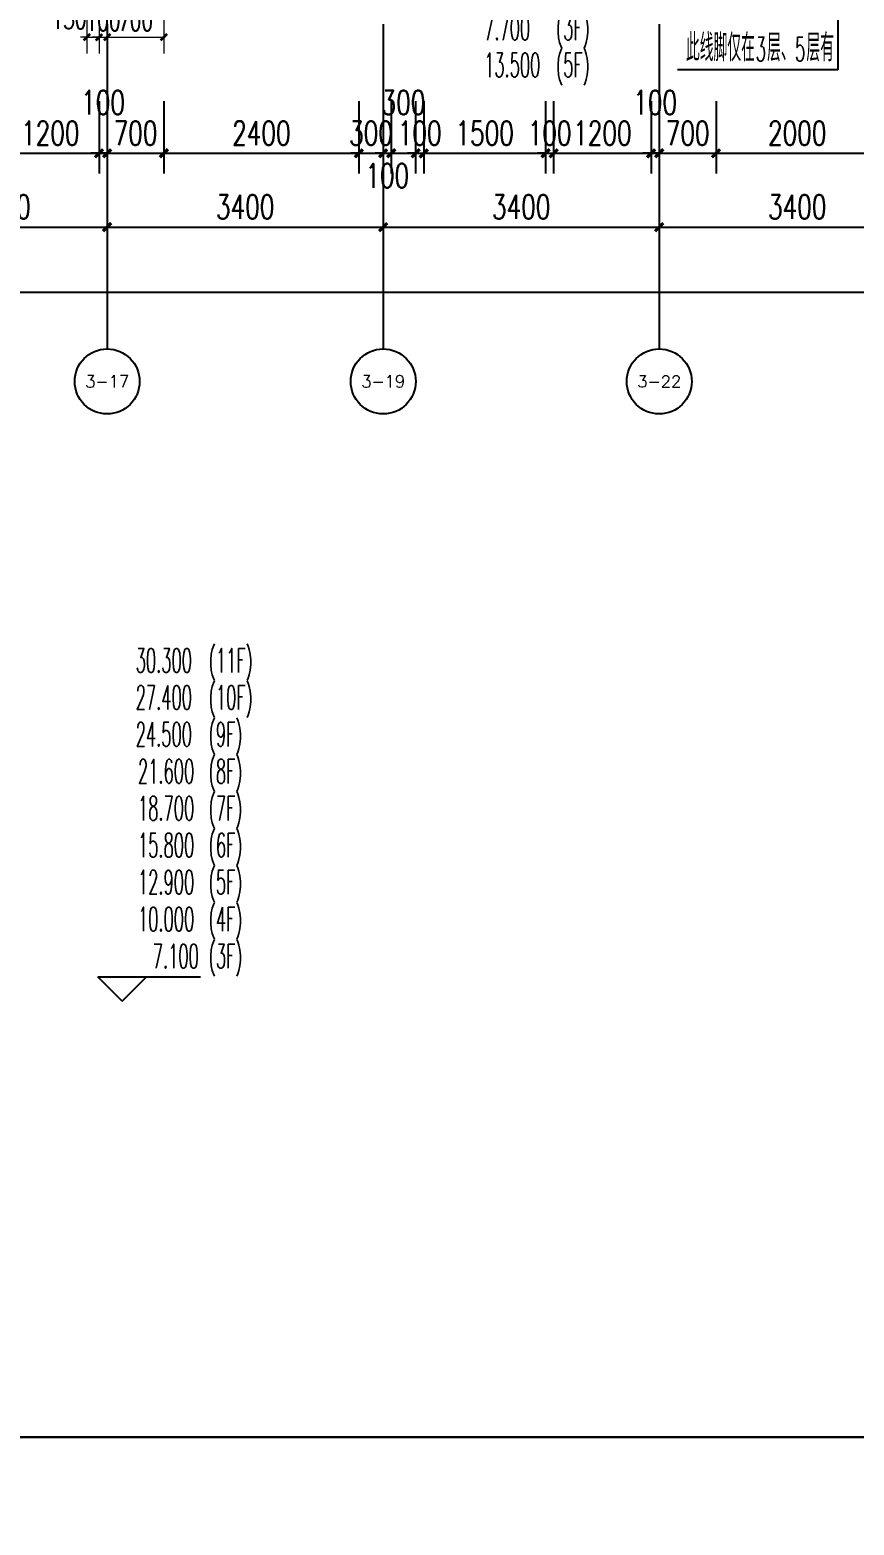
# Model space of a CAD drawing. Extents: x -129588 to 17450, y 1144 to 109436.
# Drawn here: x -14465 to -4314, y 54207 to 72619 of the extents above; entities that cross this region are included whole.
import ezdxf
from ezdxf.enums import TextEntityAlignment as Align

# ---------------------------------------------------------------- set-up
doc = ezdxf.new("R2010")
doc.units = 0
doc.header["$LTSCALE"] = 1000
doc.header["$MEASUREMENT"] = 0
for name, color, linetype in [('A-第三道尺寸线', 105, 'Continuous'), ('AXIS', 3, 'Continuous'), ('AXIS_TEXT', 7, 'Continuous'), ('DIM_ELEV', 3, 'Continuous'), ('DIM_LEAD', 3, 'Continuous'), ('PUB_TEXT', 7, 'Continuous')]:
    doc.layers.add(name, color=color, linetype=linetype)
doc.layers.add('A-第四道尺寸线(线脚尺寸)', color=105, linetype='Continuous', lineweight=5)
doc.styles.add('_TCH_AXIS', font='COMPLEX', dxfattribs={"bigfont": 'GBCBIG'})
doc.styles.add('_TCH_DIM', font='SIMPLEX.shx', dxfattribs={"width": 0.7, "bigfont": 'GBCBIG.shx'})
doc.styles.add('_TCH_DIM_T3', font='SIMPLEX.shx', dxfattribs={"width": 0.705882, "bigfont": 'GBCBIG.shx'})
doc.styles.add('COMPLEX', font='COMPLEX')
doc.dimstyles.new('_TCH_ARCH&&100', dxfattribs={"dimtxt": 297.5, "dimasz": 100, "dimexe": 250, "dimexo": 300, "dimgap": 100, "dimtad": 1, "dimdec": 0, "dimzin": 0, "dimdsep": 46, "dimtxsty": '_TCH_DIM_T3', "dimblk": 'ARCHTICK', "dimcen": 0.09, "dimclrt": 7, "dimazin": 2, "dimtfac": 1, "dimtdec": 0, "dimtix": 1, "dimtmove": 2, "dimatfit": 3, "dimfxl": 0, "dimtolj": 1, "dimtzin": 0, "dimarcsym": 0})
doc.dimstyles.new('_TCH_ARCH&&80', dxfattribs={"dimtxt": 238, "dimasz": 80, "dimexe": 200, "dimexo": 240, "dimgap": 80, "dimtad": 1, "dimdec": 0, "dimzin": 0, "dimdsep": 46, "dimtxsty": '_TCH_DIM_T3', "dimblk": 'ARCHTICK', "dimcen": 0.09, "dimclrt": 7, "dimazin": 2, "dimtfac": 1, "dimtdec": 0, "dimtix": 1, "dimtmove": 2, "dimatfit": 3, "dimfxl": 0, "dimtolj": 1, "dimtzin": 0, "dimarcsym": 0})

# ---------------------------------------------------------------- blocks, each defined once
blk = doc.blocks.new('_ArchTick')
at = {"color": 0, "linetype": 'ByBlock', "const_width": 0.4}
blk.add_lwpolyline([(-0.5, -0.5), (0.5, 0.5)], dxfattribs=at)
blk = doc.blocks.new('*D1505')
at = {"layer": 'A-第四道尺寸线(线脚尺寸)', "color": 0, "lineweight": -2, "transparency": 16777216}
for p, q in [((-13764, 72819), (-13764, 72329)), ((-13614, 72819), (-13614, 72329)), ((-13764, 72529), (-13844, 72529)), ((-13764, 72529), (-13614, 72529)), ((-13614, 72529), (-13534, 72529))]:
    blk.add_line(p, q, dxfattribs=at)
at = {"layer": 'Defpoints', "color": 0, "transparency": 16777216}
for p in [(-13764, 73059), (-13614, 73059), (-13614, 72529)]:
    blk.add_point(p, dxfattribs=at)
at = {"layer": 'A-第四道尺寸线(线脚尺寸)', "color": 0, "lineweight": -2, "transparency": 16777216, "xscale": 80, "yscale": 80, "zscale": 80}
blk.add_blockref('_ArchTick', (-13764, 72529), dxfattribs=at)
at = {"layer": 'A-第四道尺寸线(线脚尺寸)', "color": 0, "lineweight": -2, "transparency": 16777216, "xscale": 80, "yscale": 80, "zscale": 80, "rotation": 180}
blk.add_blockref('_ArchTick', (-13614, 72529), dxfattribs=at)
at = {"layer": 'A-第四道尺寸线(线脚尺寸)', "color": 7, "transparency": 16777216, "insert": (-13984, 72749), "char_height": 238, "attachment_point": 5, "style": '_TCH_DIM_T3'}
blk.add_mtext('\\A1;150', dxfattribs=at)
blk = doc.blocks.new('*D1506')
at = {"layer": 'A-第四道尺寸线(线脚尺寸)', "color": 0, "lineweight": -2, "transparency": 16777216}
for p, q in [((-13614, 72819), (-13614, 72329)), ((-13514, 72819), (-13514, 72329)), ((-13614, 72529), (-13694, 72529)), ((-13614, 72529), (-13514, 72529)), ((-13514, 72529), (-13434, 72529))]:
    blk.add_line(p, q, dxfattribs=at)
at = {"layer": 'Defpoints', "color": 0, "transparency": 16777216}
for p in [(-13614, 73059), (-13514, 73059), (-13514, 72529)]:
    blk.add_point(p, dxfattribs=at)
at = {"layer": 'A-第四道尺寸线(线脚尺寸)', "color": 0, "lineweight": -2, "transparency": 16777216, "xscale": 80, "yscale": 80, "zscale": 80}
blk.add_blockref('_ArchTick', (-13614, 72529), dxfattribs=at)
at = {"layer": 'A-第四道尺寸线(线脚尺寸)', "color": 0, "lineweight": -2, "transparency": 16777216, "xscale": 80, "yscale": 80, "zscale": 80, "rotation": 180}
blk.add_blockref('_ArchTick', (-13514, 72529), dxfattribs=at)
at = {"layer": 'A-第四道尺寸线(线脚尺寸)', "color": 7, "transparency": 16777216, "insert": (-13564, 72728), "char_height": 238, "attachment_point": 5, "style": '_TCH_DIM_T3'}
blk.add_mtext('\\A1;100', dxfattribs=at)
blk = doc.blocks.new('*D1507')
at = {"layer": 'A-第四道尺寸线(线脚尺寸)', "color": 0, "lineweight": -2, "transparency": 16777216}
for p, q in [((-13514, 72819), (-13514, 72329)), ((-12814, 72819), (-12814, 72329)), ((-13514, 72529), (-12814, 72529))]:
    blk.add_line(p, q, dxfattribs=at)
at = {"layer": 'Defpoints', "color": 0, "transparency": 16777216}
for p in [(-13514, 73059), (-12814, 73059), (-12814, 72529)]:
    blk.add_point(p, dxfattribs=at)
at = {"layer": 'A-第四道尺寸线(线脚尺寸)', "color": 0, "lineweight": -2, "transparency": 16777216, "xscale": 80, "yscale": 80, "zscale": 80, "rotation": 180}
blk.add_blockref('_ArchTick', (-13514, 72529), dxfattribs=at)
at = {"layer": 'A-第四道尺寸线(线脚尺寸)', "color": 0, "lineweight": -2, "transparency": 16777216, "xscale": 80, "yscale": 80, "zscale": 80}
blk.add_blockref('_ArchTick', (-12814, 72529), dxfattribs=at)
at = {"layer": 'A-第四道尺寸线(线脚尺寸)', "color": 7, "transparency": 16777216, "insert": (-13164, 72728), "char_height": 238, "attachment_point": 5, "style": '_TCH_DIM_T3'}
blk.add_mtext('\\A1;700', dxfattribs=at)
blk = doc.blocks.new('*D712')
at = {"layer": 'A-第三道尺寸线', "color": 0, "lineweight": -2, "transparency": 16777216}
for p, q in [((-6014, 71743), (-6014, 70849)), ((-4014, 71743), (-4014, 70849)), ((-6014, 71099), (-4014, 71099))]:
    blk.add_line(p, q, dxfattribs=at)
at = {"layer": 'Defpoints', "color": 0, "transparency": 16777216}
for p in [(-6014, 72043), (-4014, 72043), (-4014, 71099)]:
    blk.add_point(p, dxfattribs=at)
at = {"layer": 'A-第三道尺寸线', "color": 0, "lineweight": -2, "transparency": 16777216, "xscale": 100, "yscale": 100, "zscale": 100, "rotation": 180}
blk.add_blockref('_ArchTick', (-6014, 71099), dxfattribs=at)
at = {"layer": 'A-第三道尺寸线', "color": 0, "lineweight": -2, "transparency": 16777216, "xscale": 100, "yscale": 100, "zscale": 100}
blk.add_blockref('_ArchTick', (-4014, 71099), dxfattribs=at)
at = {"layer": 'A-第三道尺寸线', "color": 7, "transparency": 16777216, "insert": (-5014, 71348), "char_height": 297.5, "attachment_point": 5, "style": '_TCH_DIM_T3'}
blk.add_mtext('\\A1;2000', dxfattribs=at)
blk = doc.blocks.new('*D713')
at = {"layer": 'A-第三道尺寸线', "color": 0, "lineweight": -2, "transparency": 16777216}
for p, q in [((-6714, 71743), (-6714, 70849)), ((-6014, 71743), (-6014, 70849)), ((-6714, 71099), (-6814, 71099)), ((-6714, 71099), (-6014, 71099)), ((-6014, 71099), (-5914, 71099))]:
    blk.add_line(p, q, dxfattribs=at)
at = {"layer": 'Defpoints', "color": 0, "transparency": 16777216}
for p in [(-6714, 72043), (-6014, 72043), (-6014, 71099)]:
    blk.add_point(p, dxfattribs=at)
at = {"layer": 'A-第三道尺寸线', "color": 0, "lineweight": -2, "transparency": 16777216, "xscale": 100, "yscale": 100, "zscale": 100}
blk.add_blockref('_ArchTick', (-6714, 71099), dxfattribs=at)
at = {"layer": 'A-第三道尺寸线', "color": 0, "lineweight": -2, "transparency": 16777216, "xscale": 100, "yscale": 100, "zscale": 100, "rotation": 180}
blk.add_blockref('_ArchTick', (-6014, 71099), dxfattribs=at)
at = {"layer": 'A-第三道尺寸线', "color": 7, "transparency": 16777216, "insert": (-6364, 71348), "char_height": 297.5, "attachment_point": 5, "style": '_TCH_DIM_T3'}
blk.add_mtext('\\A1;700', dxfattribs=at)
blk = doc.blocks.new('*D714')
at = {"layer": 'A-第三道尺寸线', "color": 0, "lineweight": -2, "transparency": 16777216}
for p, q in [((-6814, 71743), (-6814, 70849)), ((-6714, 71743), (-6714, 70849)), ((-6814, 71099), (-6914, 71099)), ((-6814, 71099), (-6714, 71099)), ((-6714, 71099), (-6614, 71099))]:
    blk.add_line(p, q, dxfattribs=at)
at = {"layer": 'Defpoints', "color": 0, "transparency": 16777216}
for p in [(-6814, 72043), (-6714, 72043), (-6714, 71099)]:
    blk.add_point(p, dxfattribs=at)
at = {"layer": 'A-第三道尺寸线', "color": 0, "lineweight": -2, "transparency": 16777216, "xscale": 100, "yscale": 100, "zscale": 100}
blk.add_blockref('_ArchTick', (-6814, 71099), dxfattribs=at)
at = {"layer": 'A-第三道尺寸线', "color": 0, "lineweight": -2, "transparency": 16777216, "xscale": 100, "yscale": 100, "zscale": 100, "rotation": 180}
blk.add_blockref('_ArchTick', (-6714, 71099), dxfattribs=at)
at = {"layer": 'A-第三道尺寸线', "color": 7, "transparency": 16777216, "insert": (-6764, 71724), "char_height": 297.5, "attachment_point": 5, "style": '_TCH_DIM_T3'}
blk.add_mtext('\\A1;100', dxfattribs=at)
blk = doc.blocks.new('*D715')
at = {"layer": 'A-第三道尺寸线', "color": 0, "lineweight": -2, "transparency": 16777216}
for p, q in [((-8014, 71743), (-8014, 70849)), ((-6814, 71743), (-6814, 70849)), ((-8014, 71099), (-6814, 71099))]:
    blk.add_line(p, q, dxfattribs=at)
at = {"layer": 'Defpoints', "color": 0, "transparency": 16777216}
for p in [(-8014, 72043), (-6814, 72043), (-6814, 71099)]:
    blk.add_point(p, dxfattribs=at)
at = {"layer": 'A-第三道尺寸线', "color": 0, "lineweight": -2, "transparency": 16777216, "xscale": 100, "yscale": 100, "zscale": 100, "rotation": 180}
blk.add_blockref('_ArchTick', (-8014, 71099), dxfattribs=at)
at = {"layer": 'A-第三道尺寸线', "color": 0, "lineweight": -2, "transparency": 16777216, "xscale": 100, "yscale": 100, "zscale": 100}
blk.add_blockref('_ArchTick', (-6814, 71099), dxfattribs=at)
at = {"layer": 'A-第三道尺寸线', "color": 7, "transparency": 16777216, "insert": (-7414, 71348), "char_height": 297.5, "attachment_point": 5, "style": '_TCH_DIM_T3'}
blk.add_mtext('\\A1;1200', dxfattribs=at)
blk = doc.blocks.new('*D716')
at = {"layer": 'A-第三道尺寸线', "color": 0, "lineweight": -2, "transparency": 16777216}
for p, q in [((-8114, 71743), (-8114, 70849)), ((-8014, 71743), (-8014, 70849)), ((-8114, 71099), (-8214, 71099)), ((-8114, 71099), (-8014, 71099)), ((-8014, 71099), (-7914, 71099))]:
    blk.add_line(p, q, dxfattribs=at)
at = {"layer": 'Defpoints', "color": 0, "transparency": 16777216}
for p in [(-8114, 72043), (-8014, 72043), (-8014, 71099)]:
    blk.add_point(p, dxfattribs=at)
at = {"layer": 'A-第三道尺寸线', "color": 0, "lineweight": -2, "transparency": 16777216, "xscale": 100, "yscale": 100, "zscale": 100}
blk.add_blockref('_ArchTick', (-8114, 71099), dxfattribs=at)
at = {"layer": 'A-第三道尺寸线', "color": 0, "lineweight": -2, "transparency": 16777216, "xscale": 100, "yscale": 100, "zscale": 100, "rotation": 180}
blk.add_blockref('_ArchTick', (-8014, 71099), dxfattribs=at)
at = {"layer": 'A-第三道尺寸线', "color": 7, "transparency": 16777216, "insert": (-8064, 71348), "char_height": 297.5, "attachment_point": 5, "style": '_TCH_DIM_T3'}
blk.add_mtext('\\A1;100', dxfattribs=at)
blk = doc.blocks.new('*D717')
at = {"layer": 'A-第三道尺寸线', "color": 0, "lineweight": -2, "transparency": 16777216}
for p, q in [((-9614, 71743), (-9614, 70849)), ((-8114, 71743), (-8114, 70849)), ((-9614, 71099), (-8114, 71099))]:
    blk.add_line(p, q, dxfattribs=at)
at = {"layer": 'Defpoints', "color": 0, "transparency": 16777216}
for p in [(-9614, 72043), (-8114, 72043), (-8114, 71099)]:
    blk.add_point(p, dxfattribs=at)
at = {"layer": 'A-第三道尺寸线', "color": 0, "lineweight": -2, "transparency": 16777216, "xscale": 100, "yscale": 100, "zscale": 100, "rotation": 180}
blk.add_blockref('_ArchTick', (-9614, 71099), dxfattribs=at)
at = {"layer": 'A-第三道尺寸线', "color": 0, "lineweight": -2, "transparency": 16777216, "xscale": 100, "yscale": 100, "zscale": 100}
blk.add_blockref('_ArchTick', (-8114, 71099), dxfattribs=at)
at = {"layer": 'A-第三道尺寸线', "color": 7, "transparency": 16777216, "insert": (-8864, 71348), "char_height": 297.5, "attachment_point": 5, "style": '_TCH_DIM_T3'}
blk.add_mtext('\\A1;1500', dxfattribs=at)
blk = doc.blocks.new('*D718')
at = {"layer": 'A-第三道尺寸线', "color": 0, "lineweight": -2, "transparency": 16777216}
for p, q in [((-9714, 71743), (-9714, 70849)), ((-9614, 71743), (-9614, 70849)), ((-9714, 71099), (-9814, 71099)), ((-9714, 71099), (-9614, 71099)), ((-9614, 71099), (-9514, 71099))]:
    blk.add_line(p, q, dxfattribs=at)
at = {"layer": 'Defpoints', "color": 0, "transparency": 16777216}
for p in [(-9714, 72043), (-9614, 72043), (-9614, 71099)]:
    blk.add_point(p, dxfattribs=at)
at = {"layer": 'A-第三道尺寸线', "color": 0, "lineweight": -2, "transparency": 16777216, "xscale": 100, "yscale": 100, "zscale": 100}
blk.add_blockref('_ArchTick', (-9714, 71099), dxfattribs=at)
at = {"layer": 'A-第三道尺寸线', "color": 0, "lineweight": -2, "transparency": 16777216, "xscale": 100, "yscale": 100, "zscale": 100, "rotation": 180}
blk.add_blockref('_ArchTick', (-9614, 71099), dxfattribs=at)
at = {"layer": 'A-第三道尺寸线', "color": 7, "transparency": 16777216, "insert": (-9664, 71348), "char_height": 297.5, "attachment_point": 5, "style": '_TCH_DIM_T3'}
blk.add_mtext('\\A1;100', dxfattribs=at)
blk = doc.blocks.new('*D719')
at = {"layer": 'A-第三道尺寸线', "color": 0, "lineweight": -2, "transparency": 16777216}
for p, q in [((-10014, 71743), (-10014, 70849)), ((-9714, 71743), (-9714, 70849)), ((-10014, 71099), (-9714, 71099))]:
    blk.add_line(p, q, dxfattribs=at)
at = {"layer": 'Defpoints', "color": 0, "transparency": 16777216}
for p in [(-10014, 72043), (-9714, 72043), (-9714, 71099)]:
    blk.add_point(p, dxfattribs=at)
at = {"layer": 'A-第三道尺寸线', "color": 0, "lineweight": -2, "transparency": 16777216, "xscale": 100, "yscale": 100, "zscale": 100, "rotation": 180}
blk.add_blockref('_ArchTick', (-10014, 71099), dxfattribs=at)
at = {"layer": 'A-第三道尺寸线', "color": 0, "lineweight": -2, "transparency": 16777216, "xscale": 100, "yscale": 100, "zscale": 100}
blk.add_blockref('_ArchTick', (-9714, 71099), dxfattribs=at)
at = {"layer": 'A-第三道尺寸线', "color": 7, "transparency": 16777216, "insert": (-9864, 71724), "char_height": 297.5, "attachment_point": 5, "style": '_TCH_DIM_T3'}
blk.add_mtext('\\A1;300', dxfattribs=at)
blk = doc.blocks.new('*D720')
at = {"layer": 'A-第三道尺寸线', "color": 0, "lineweight": -2, "transparency": 16777216}
for p, q in [((-10114, 71743), (-10114, 70849)), ((-10014, 71743), (-10014, 70849)), ((-10114, 71099), (-10214, 71099)), ((-10114, 71099), (-10014, 71099)), ((-10014, 71099), (-9914, 71099))]:
    blk.add_line(p, q, dxfattribs=at)
at = {"layer": 'Defpoints', "color": 0, "transparency": 16777216}
for p in [(-10114, 72043), (-10014, 72043), (-10014, 71099)]:
    blk.add_point(p, dxfattribs=at)
at = {"layer": 'A-第三道尺寸线', "color": 0, "lineweight": -2, "transparency": 16777216, "xscale": 100, "yscale": 100, "zscale": 100}
blk.add_blockref('_ArchTick', (-10114, 71099), dxfattribs=at)
at = {"layer": 'A-第三道尺寸线', "color": 0, "lineweight": -2, "transparency": 16777216, "xscale": 100, "yscale": 100, "zscale": 100, "rotation": 180}
blk.add_blockref('_ArchTick', (-10014, 71099), dxfattribs=at)
at = {"layer": 'A-第三道尺寸线', "color": 7, "transparency": 16777216, "insert": (-10064, 70824), "char_height": 297.5, "attachment_point": 5, "style": '_TCH_DIM_T3'}
blk.add_mtext('\\A1;100', dxfattribs=at)
blk = doc.blocks.new('*D721')
at = {"layer": 'A-第三道尺寸线', "color": 0, "lineweight": -2, "transparency": 16777216}
for p, q in [((-10414, 71743), (-10414, 70849)), ((-10114, 71743), (-10114, 70849)), ((-10414, 71099), (-10514, 71099)), ((-10414, 71099), (-10114, 71099)), ((-10114, 71099), (-10014, 71099))]:
    blk.add_line(p, q, dxfattribs=at)
at = {"layer": 'Defpoints', "color": 0, "transparency": 16777216}
for p in [(-10414, 72043), (-10114, 72043), (-10114, 71099)]:
    blk.add_point(p, dxfattribs=at)
at = {"layer": 'A-第三道尺寸线', "color": 0, "lineweight": -2, "transparency": 16777216, "xscale": 100, "yscale": 100, "zscale": 100}
blk.add_blockref('_ArchTick', (-10414, 71099), dxfattribs=at)
at = {"layer": 'A-第三道尺寸线', "color": 0, "lineweight": -2, "transparency": 16777216, "xscale": 100, "yscale": 100, "zscale": 100, "rotation": 180}
blk.add_blockref('_ArchTick', (-10114, 71099), dxfattribs=at)
at = {"layer": 'A-第三道尺寸线', "color": 7, "transparency": 16777216, "insert": (-10264, 71348), "char_height": 297.5, "attachment_point": 5, "style": '_TCH_DIM_T3'}
blk.add_mtext('\\A1;300', dxfattribs=at)
blk = doc.blocks.new('*D722')
at = {"layer": 'A-第三道尺寸线', "color": 0, "lineweight": -2, "transparency": 16777216}
for p, q in [((-12814, 71743), (-12814, 70849)), ((-10414, 71743), (-10414, 70849)), ((-12814, 71099), (-10414, 71099))]:
    blk.add_line(p, q, dxfattribs=at)
at = {"layer": 'Defpoints', "color": 0, "transparency": 16777216}
for p in [(-12814, 72043), (-10414, 72043), (-10414, 71099)]:
    blk.add_point(p, dxfattribs=at)
at = {"layer": 'A-第三道尺寸线', "color": 0, "lineweight": -2, "transparency": 16777216, "xscale": 100, "yscale": 100, "zscale": 100, "rotation": 180}
blk.add_blockref('_ArchTick', (-12814, 71099), dxfattribs=at)
at = {"layer": 'A-第三道尺寸线', "color": 0, "lineweight": -2, "transparency": 16777216, "xscale": 100, "yscale": 100, "zscale": 100}
blk.add_blockref('_ArchTick', (-10414, 71099), dxfattribs=at)
at = {"layer": 'A-第三道尺寸线', "color": 7, "transparency": 16777216, "insert": (-11614, 71348), "char_height": 297.5, "attachment_point": 5, "style": '_TCH_DIM_T3'}
blk.add_mtext('\\A1;2400', dxfattribs=at)
blk = doc.blocks.new('*D723')
at = {"layer": 'A-第三道尺寸线', "color": 0, "lineweight": -2, "transparency": 16777216}
for p, q in [((-13514, 71743), (-13514, 70849)), ((-12814, 71743), (-12814, 70849)), ((-13514, 71099), (-13614, 71099)), ((-13514, 71099), (-12814, 71099)), ((-12814, 71099), (-12714, 71099))]:
    blk.add_line(p, q, dxfattribs=at)
at = {"layer": 'Defpoints', "color": 0, "transparency": 16777216}
for p in [(-13514, 72043), (-12814, 72043), (-12814, 71099)]:
    blk.add_point(p, dxfattribs=at)
at = {"layer": 'A-第三道尺寸线', "color": 0, "lineweight": -2, "transparency": 16777216, "xscale": 100, "yscale": 100, "zscale": 100}
blk.add_blockref('_ArchTick', (-13514, 71099), dxfattribs=at)
at = {"layer": 'A-第三道尺寸线', "color": 0, "lineweight": -2, "transparency": 16777216, "xscale": 100, "yscale": 100, "zscale": 100, "rotation": 180}
blk.add_blockref('_ArchTick', (-12814, 71099), dxfattribs=at)
at = {"layer": 'A-第三道尺寸线', "color": 7, "transparency": 16777216, "insert": (-13164, 71348), "char_height": 297.5, "attachment_point": 5, "style": '_TCH_DIM_T3'}
blk.add_mtext('\\A1;700', dxfattribs=at)
blk = doc.blocks.new('*D724')
at = {"layer": 'A-第三道尺寸线', "color": 0, "lineweight": -2, "transparency": 16777216}
for p, q in [((-13614, 71743), (-13614, 70849)), ((-13514, 71743), (-13514, 70849)), ((-13614, 71099), (-13714, 71099)), ((-13614, 71099), (-13514, 71099)), ((-13514, 71099), (-13414, 71099))]:
    blk.add_line(p, q, dxfattribs=at)
at = {"layer": 'Defpoints', "color": 0, "transparency": 16777216}
for p in [(-13614, 72043), (-13514, 72043), (-13514, 71099)]:
    blk.add_point(p, dxfattribs=at)
at = {"layer": 'A-第三道尺寸线', "color": 0, "lineweight": -2, "transparency": 16777216, "xscale": 100, "yscale": 100, "zscale": 100}
blk.add_blockref('_ArchTick', (-13614, 71099), dxfattribs=at)
at = {"layer": 'A-第三道尺寸线', "color": 0, "lineweight": -2, "transparency": 16777216, "xscale": 100, "yscale": 100, "zscale": 100, "rotation": 180}
blk.add_blockref('_ArchTick', (-13514, 71099), dxfattribs=at)
at = {"layer": 'A-第三道尺寸线', "color": 7, "transparency": 16777216, "insert": (-13564, 71724), "char_height": 297.5, "attachment_point": 5, "style": '_TCH_DIM_T3'}
blk.add_mtext('\\A1;100', dxfattribs=at)
blk = doc.blocks.new('*D725')
at = {"layer": 'A-第三道尺寸线', "color": 0, "lineweight": -2, "transparency": 16777216}
for p, q in [((-14814, 71743), (-14814, 70849)), ((-13614, 71743), (-13614, 70849)), ((-14814, 71099), (-13614, 71099))]:
    blk.add_line(p, q, dxfattribs=at)
at = {"layer": 'Defpoints', "color": 0, "transparency": 16777216}
for p in [(-14814, 72043), (-13614, 72043), (-13614, 71099)]:
    blk.add_point(p, dxfattribs=at)
at = {"layer": 'A-第三道尺寸线', "color": 0, "lineweight": -2, "transparency": 16777216, "xscale": 100, "yscale": 100, "zscale": 100, "rotation": 180}
blk.add_blockref('_ArchTick', (-14814, 71099), dxfattribs=at)
at = {"layer": 'A-第三道尺寸线', "color": 0, "lineweight": -2, "transparency": 16777216, "xscale": 100, "yscale": 100, "zscale": 100}
blk.add_blockref('_ArchTick', (-13614, 71099), dxfattribs=at)
at = {"layer": 'A-第三道尺寸线', "color": 7, "transparency": 16777216, "insert": (-14214, 71348), "char_height": 297.5, "attachment_point": 5, "style": '_TCH_DIM_T3'}
blk.add_mtext('\\A1;1200', dxfattribs=at)
blk = doc.blocks.new('*D904')
at = {"layer": 'AXIS', "color": 0, "lineweight": -2, "transparency": 16777216}
for p, q in [((-16114, 72390), (-16114, 69940)), ((-13514, 72390), (-13514, 69940)), ((-16114, 70190), (-13514, 70190))]:
    blk.add_line(p, q, dxfattribs=at)
at = {"layer": 'Defpoints', "color": 0, "transparency": 16777216}
for p in [(-16114, 72690), (-13514, 72690), (-13514, 70190)]:
    blk.add_point(p, dxfattribs=at)
at = {"layer": 'AXIS', "color": 0, "lineweight": -2, "transparency": 16777216, "xscale": 100, "yscale": 100, "zscale": 100, "rotation": 180}
blk.add_blockref('_ArchTick', (-16114, 70190), dxfattribs=at)
at = {"layer": 'AXIS', "color": 0, "lineweight": -2, "transparency": 16777216, "xscale": 100, "yscale": 100, "zscale": 100}
blk.add_blockref('_ArchTick', (-13514, 70190), dxfattribs=at)
at = {"layer": 'AXIS', "color": 7, "transparency": 16777216, "insert": (-14814, 70439), "char_height": 297.5, "attachment_point": 5, "style": '_TCH_DIM_T3'}
blk.add_mtext('\\A1;2600', dxfattribs=at)
blk = doc.blocks.new('*D905')
at = {"layer": 'AXIS', "color": 0, "lineweight": -2, "transparency": 16777216}
for p, q in [((-13514, 72390), (-13514, 69940)), ((-10114, 72390), (-10114, 69940)), ((-13514, 70190), (-10114, 70190))]:
    blk.add_line(p, q, dxfattribs=at)
at = {"layer": 'Defpoints', "color": 0, "transparency": 16777216}
for p in [(-13514, 72690), (-10114, 72690), (-10114, 70190)]:
    blk.add_point(p, dxfattribs=at)
at = {"layer": 'AXIS', "color": 0, "lineweight": -2, "transparency": 16777216, "xscale": 100, "yscale": 100, "zscale": 100, "rotation": 180}
blk.add_blockref('_ArchTick', (-13514, 70190), dxfattribs=at)
at = {"layer": 'AXIS', "color": 0, "lineweight": -2, "transparency": 16777216, "xscale": 100, "yscale": 100, "zscale": 100}
blk.add_blockref('_ArchTick', (-10114, 70190), dxfattribs=at)
at = {"layer": 'AXIS', "color": 7, "transparency": 16777216, "insert": (-11814, 70439), "char_height": 297.5, "attachment_point": 5, "style": '_TCH_DIM_T3'}
blk.add_mtext('\\A1;3400', dxfattribs=at)
blk = doc.blocks.new('*D906')
at = {"layer": 'AXIS', "color": 0, "lineweight": -2, "transparency": 16777216}
for p, q in [((-10114, 72390), (-10114, 69940)), ((-6714, 72390), (-6714, 69940)), ((-10114, 70190), (-6714, 70190))]:
    blk.add_line(p, q, dxfattribs=at)
at = {"layer": 'Defpoints', "color": 0, "transparency": 16777216}
for p in [(-10114, 72690), (-6714, 72690), (-6714, 70190)]:
    blk.add_point(p, dxfattribs=at)
at = {"layer": 'AXIS', "color": 0, "lineweight": -2, "transparency": 16777216, "xscale": 100, "yscale": 100, "zscale": 100, "rotation": 180}
blk.add_blockref('_ArchTick', (-10114, 70190), dxfattribs=at)
at = {"layer": 'AXIS', "color": 0, "lineweight": -2, "transparency": 16777216, "xscale": 100, "yscale": 100, "zscale": 100}
blk.add_blockref('_ArchTick', (-6714, 70190), dxfattribs=at)
at = {"layer": 'AXIS', "color": 7, "transparency": 16777216, "insert": (-8414, 70439), "char_height": 297.5, "attachment_point": 5, "style": '_TCH_DIM_T3'}
blk.add_mtext('\\A1;3400', dxfattribs=at)
blk = doc.blocks.new('*D907')
at = {"layer": 'AXIS', "color": 0, "lineweight": -2, "transparency": 16777216}
for p, q in [((-6714, 72390), (-6714, 69940)), ((-3314, 72390), (-3314, 69940)), ((-6714, 70190), (-3314, 70190))]:
    blk.add_line(p, q, dxfattribs=at)
at = {"layer": 'Defpoints', "color": 0, "transparency": 16777216}
for p in [(-6714, 72690), (-3314, 72690), (-3314, 70190)]:
    blk.add_point(p, dxfattribs=at)
at = {"layer": 'AXIS', "color": 0, "lineweight": -2, "transparency": 16777216, "xscale": 100, "yscale": 100, "zscale": 100, "rotation": 180}
blk.add_blockref('_ArchTick', (-6714, 70190), dxfattribs=at)
at = {"layer": 'AXIS', "color": 0, "lineweight": -2, "transparency": 16777216, "xscale": 100, "yscale": 100, "zscale": 100}
blk.add_blockref('_ArchTick', (-3314, 70190), dxfattribs=at)
at = {"layer": 'AXIS', "color": 7, "transparency": 16777216, "insert": (-5014, 70439), "char_height": 297.5, "attachment_point": 5, "style": '_TCH_DIM_T3'}
blk.add_mtext('\\A1;3400', dxfattribs=at)
blk = doc.blocks.new('*D911')
at = {"layer": 'AXIS', "color": 0, "lineweight": -2, "transparency": 16777216}
for p, q in [((-44214, 70549), (-44214, 69140)), ((4686, 70549), (4686, 69140)), ((-44214, 69390), (4686, 69390))]:
    blk.add_line(p, q, dxfattribs=at)
at = {"layer": 'Defpoints', "color": 0, "transparency": 16777216}
for p in [(-44214, 70849), (4686, 70849), (4686, 69390)]:
    blk.add_point(p, dxfattribs=at)
at = {"layer": 'AXIS', "color": 0, "lineweight": -2, "transparency": 16777216, "xscale": 100, "yscale": 100, "zscale": 100, "rotation": 180}
blk.add_blockref('_ArchTick', (-44214, 69390), dxfattribs=at)
at = {"layer": 'AXIS', "color": 0, "lineweight": -2, "transparency": 16777216, "xscale": 100, "yscale": 100, "zscale": 100}
blk.add_blockref('_ArchTick', (4686, 69390), dxfattribs=at)
at = {"layer": 'AXIS', "color": 7, "transparency": 16777216, "insert": (-19764, 69639), "char_height": 297.5, "attachment_point": 5, "style": '_TCH_DIM_T3'}
blk.add_mtext('\\A1;48900', dxfattribs=at)
blk = doc.blocks.new('_AXISO')
blk.add_circle((0, 0), 0.5)
at = {"layer": 'AXIS_TEXT', "style": 'COMPLEX', "width": 1.041667}
blk.add_attdef('A', text='', height=0.56, dxfattribs=at).set_placement((-0.25, -0.28), (0.25, -0.28), align=Align.FIT)
blk = doc.blocks.new('34cengxianjiao0427')
at = {"layer": 'A-第四道尺寸线(线脚尺寸)'}
dim = blk.add_linear_dim(base=(-13613.7, 72529.2), p1=(-13763.7, 73058.9), p2=(-13613.7, 73058.9), angle=0, dimstyle='_TCH_ARCH&&80', dxfattribs=at)
dim.commit()
dim.dimension.update_dxf_attribs({"geometry": '*D1505', "text_midpoint": (-13983.7, 72749.2), "dimtype": 161})
for p1, p2, picture, middle in [((-13613.7, 73058.9), (-13513.7, 73058.9), '*D1506', (-13563.7, 72728.2)), ((-13513.7, 73058.9), (-12813.7, 73058.9), '*D1507', (-13163.7, 72728.2))]:
    dim = blk.add_aligned_dim(p1=p1, p2=p2, distance=-529.7, dimstyle='_TCH_ARCH&&80', dxfattribs=at)
    dim.commit()
    dim.dimension.update_dxf_attribs({"geometry": picture, "text_midpoint": middle})

msp = doc.modelspace()

# ---------------------------------------------------------------- linework, layer by layer
for points in [[(-57443, 109435.5), (17450, 109435.5), (17450, 55290), (-57443, 55290)], [(-57443, 55290), (17450, 55290), (17450, 1144.5), (-57443, 1144.5)]]:
    msp.add_lwpolyline(points, close=True)
at = {"layer": 'AXIS'}
for p, q in [((-13513.7, 72689.9), (-13513.7, 68689.9)), ((-10113.7, 72689.9), (-10113.7, 68689.9)), ((-6713.7, 72689.9), (-6713.7, 68689.9))]:
    msp.add_line(p, q, dxfattribs=at)
at = {"layer": 'DIM_ELEV'}
for p, q in [((-13328.3, 60660), (-13628.3, 60960)), ((-13628.3, 60960), (-12362.3, 60960)), ((-13328.3, 60660), (-13028.3, 60960))]:
    msp.add_line(p, q, dxfattribs=at)
at = {"layer": 'DIM_LEAD'}
for p, q in [((-4513.3, 73248.2), (-4513.3, 72126.9)), ((-4513.3, 72126.9), (-6490, 72126.9))]:
    msp.add_line(p, q, dxfattribs=at)

# ---------------------------------------------------------------- block references
at = {"layer": 'A-第四道尺寸线(线脚尺寸)'}
msp.add_blockref('34cengxianjiao0427', (0, 0), dxfattribs=at)
at = {"layer": 'AXIS'}
ref = msp.add_blockref('_AXISO', (-13513.7, 68289.9), dxfattribs=dict(at, xscale=800, yscale=800, zscale=800))
ref.add_attrib('A', '3-17', dxfattribs={"layer": 'AXIS_TEXT', "height": 152.88, "style": '_TCH_AXIS'}).set_placement((-13783.1, 68213.5), (-13244.4, 68213.5), align=Align.FIT)
ref = msp.add_blockref('_AXISO', (-10113.7, 68289.9), dxfattribs=dict(at, xscale=800, yscale=800, zscale=800))
ref.add_attrib('A', '3-19', dxfattribs={"layer": 'AXIS_TEXT', "height": 152.88, "style": '_TCH_AXIS'}).set_placement((-10383.1, 68213.5), (-9844.4, 68213.5), align=Align.FIT)
ref = msp.add_blockref('_AXISO', (-6713.7, 68289.9), dxfattribs=dict(at, xscale=800, yscale=800, zscale=800))
ref.add_attrib('A', '3-22', dxfattribs={"layer": 'AXIS_TEXT', "height": 143.86, "style": '_TCH_AXIS'}).set_placement((-6984.3, 68218), (-6443.1, 68218), align=Align.FIT)

# ---------------------------------------------------------------- texts
at = {"layer": 'PUB_TEXT', "style": '_TCH_DIM'}
for s, height, width, p in [('7.700', 297.5, 0.494118, (-8871.1, 72493.2)), ('(3F)', 297.5, 0.494118, (-7984.4, 72493.2)), ('此线脚仅在', 337.59, 0.7, (-6385, 72231.9)), ('层、', 337.59, 0.7, (-5384.9, 72231.9)), ('层有', 337.59, 0.7, (-4900.9, 72231.9)), ('(5F)', 297.5, 0.494118, (-7984.4, 72038.2)), ('3', 297.5, 0.494118, (-5524.9, 72231.9)), ('5', 297.5, 0.494118, (-5040.9, 72231.9)), ('13.500', 297.5, 0.494118, (-8871.1, 72038.2)), ('30.300', 297.5, 0.494118, (-13162.3, 64705)), ('(11F)', 297.5, 0.494118, (-12262.3, 64705)), ('27.400', 297.5, 0.494118, (-13162.3, 64250)), ('(10F)', 297.5, 0.494118, (-12262.3, 64250)), ('24.500', 297.5, 0.494118, (-13162.3, 63795)), ('(9F)', 297.5, 0.494118, (-12262.3, 63795)), ('21.600', 297.5, 0.494118, (-13134.3, 63340)), ('(8F)', 297.5, 0.494118, (-12262.3, 63340)), ('18.700', 297.5, 0.494118, (-13134.3, 62885)), ('(7F)', 297.5, 0.494118, (-12262.3, 62885)), ('(6F)', 297.5, 0.494118, (-12262.3, 62430)), ('15.800', 297.5, 0.494118, (-13134.3, 62430)), ('12.900', 297.5, 0.494118, (-13134.3, 61975)), ('(5F)', 297.5, 0.494118, (-12262.3, 61975)), ('(4F)', 297.5, 0.494118, (-12262.3, 61520)), ('10.000', 297.5, 0.494118, (-13134.3, 61520)), ('7.100', 297.5, 0.494118, (-12952.3, 61065)), ('(3F)', 297.5, 0.494118, (-12262.3, 61065))]:
    msp.add_text(s, height=height, dxfattribs=dict(at, width=width)).set_placement(p)

# ---------------------------------------------------------------- dimensions: what is measured, and where the dimension line sits
at = {"layer": 'A-第三道尺寸线'}
for p1, p2, picture, middle in [((-14813.7, 72042.5), (-13613.7, 72042.5), '*D725', (-14213.7, 71347.6)), ((-13513.7, 72042.5), (-12813.7, 72042.5), '*D723', (-13163.7, 71347.6)), ((-12813.7, 72042.5), (-10413.7, 72042.5), '*D722', (-11613.7, 71347.6)), ((-10413.7, 72042.5), (-10113.7, 72042.5), '*D721', (-10263.7, 71347.6)), ((-9713.7, 72042.5), (-9613.7, 72042.5), '*D718', (-9663.7, 71347.6)), ((-9613.7, 72042.5), (-8113.7, 72042.5), '*D717', (-8863.7, 71347.6)), ((-8113.7, 72042.5), (-8013.7, 72042.5), '*D716', (-8063.7, 71347.6)), ((-8013.7, 72042.5), (-6813.7, 72042.5), '*D715', (-7413.7, 71347.6)), ((-6713.7, 72042.5), (-6013.7, 72042.5), '*D713', (-6363.7, 71347.6)), ((-6013.7, 72042.5), (-4013.7, 72042.5), '*D712', (-5013.7, 71347.6))]:
    dim = msp.add_aligned_dim(p1=p1, p2=p2, distance=-943.6, dimstyle='_TCH_ARCH&&100', dxfattribs=at)
    dim.commit()
    dim.dimension.update_dxf_attribs({"geometry": picture, "text_midpoint": middle})
for base, p1, p2, picture, middle in [((-13513.7, 71098.9), (-13613.7, 72042.5), (-13513.7, 72042.5), '*D724', (-13563.7, 71723.9)), ((-10013.7, 71098.9), (-10113.7, 72042.5), (-10013.7, 72042.5), '*D720', (-10063.7, 70823.9)), ((-9713.7, 71098.9), (-10013.7, 72042.5), (-9713.7, 72042.5), '*D719', (-9863.7, 71723.9)), ((-6713.7, 71098.9), (-6813.7, 72042.5), (-6713.7, 72042.5), '*D714', (-6763.7, 71723.9))]:
    dim = msp.add_linear_dim(base=base, p1=p1, p2=p2, angle=0, dimstyle='_TCH_ARCH&&100', dxfattribs=at)
    dim.commit()
    dim.dimension.update_dxf_attribs({"geometry": picture, "text_midpoint": middle, "dimtype": 129})
at = {"layer": 'AXIS'}
for p1, p2, distance, picture, middle in [((-16113.7, 72689.9), (-13513.7, 72689.9), -2500, '*D904', (-14813.7, 70438.6)), ((-13513.7, 72689.9), (-10113.7, 72689.9), -2500, '*D905', (-11813.7, 70438.6)), ((-10113.7, 72689.9), (-6713.7, 72689.9), -2500, '*D906', (-8413.7, 70438.6)), ((-6713.7, 72689.9), (-3313.7, 72689.9), -2500, '*D907', (-5013.7, 70438.6)), ((-44213.7, 70848.9), (4686.3, 70848.9), -1459, '*D911', (-19763.7, 69638.6))]:
    dim = msp.add_aligned_dim(p1=p1, p2=p2, distance=distance, dimstyle='_TCH_ARCH&&100', dxfattribs=at)
    dim.commit()
    dim.dimension.update_dxf_attribs({"geometry": picture, "text_midpoint": middle})

doc.saveas('drawing.dxf')
